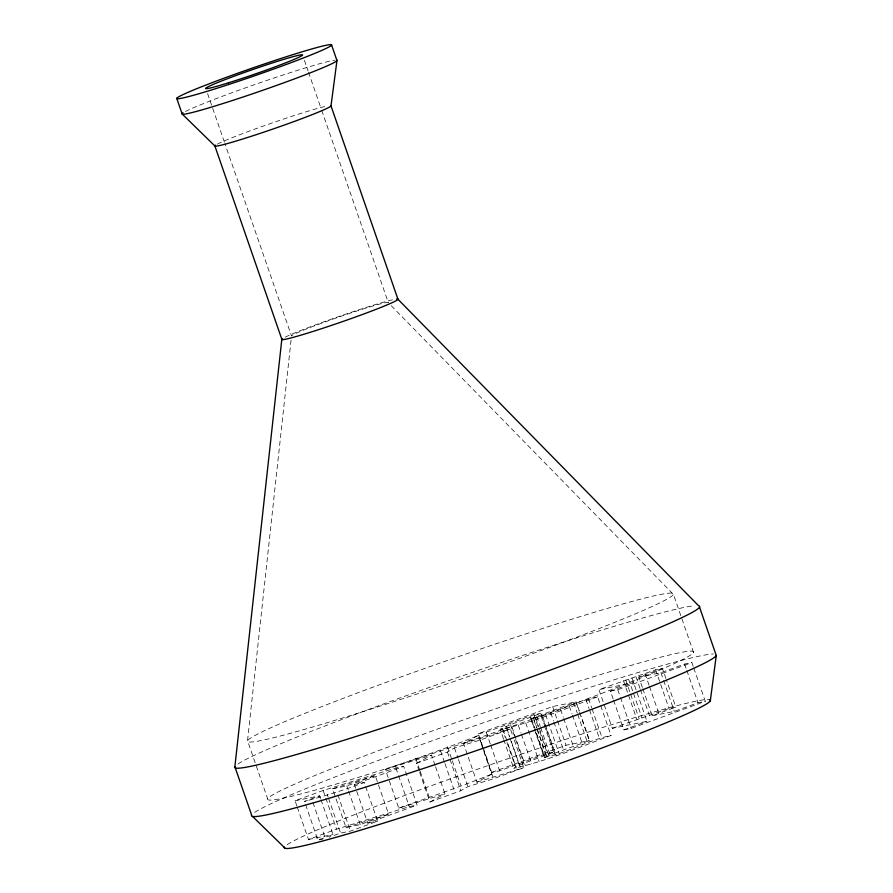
<?xml version="1.0" encoding="UTF-8"?>
<svg xmlns="http://www.w3.org/2000/svg" width="893" height="893" viewBox="0 0 893 893"><rect width="100%" height="100%" fill="white"/><g stroke="black" fill="none" stroke-linecap="round" stroke-linejoin="round"><path stroke-width="0.67" stroke-dasharray="4.46 3.35" d="M291.062 340.11L247.54 740.71L267.632 798.755M435.583 766.752L444.96 793.844L398.747 808.143L385.352 769.453C416.584 758.291 447.627 747.899 478.313 735.452L491.708 774.142L476.929 782.19L463.534 743.489L478.313 735.452M419.23 771.05L416.551 763.314L447.438 752.018L454.481 747.921L480.133 740.051L510.416 728.978L513.542 738.009M398.747 808.143C429.979 796.98 461.034 786.588 491.708 774.142M419.677 772.345L429.946 802.003L460.833 790.707L467.876 786.621L493.528 778.752L523.811 767.667L513.988 739.292M503.507 738.734L500.147 729.313L510.517 724.647L540.901 713.317L554.743 753.145L544.138 757.51L534.315 729.135M483.258 747.91L491.742 772.412L499.645 770.849L547.331 753.402L554.296 752.018L523.912 763.336L515.473 766.908L513.776 768.404C547.186 760.847 578.977 747.318 611.046 735.486L597.651 696.797C574.623 701.407 553.839 714.445 530.743 718.82L533.869 727.851M416.551 763.314L431.565 755.143L435.137 765.468M429.946 802.003L444.96 793.844M530.743 718.82L576.13 701.876L579.256 710.906M544.138 757.51C567.234 753.145 588.029 740.107 611.046 735.486M597.651 696.797C565.582 708.618 533.791 722.158 500.381 729.704L500.147 729.313M554.743 753.145L589.525 740.576L581.042 716.063M296.844 805.921L295.058 800.764L323.154 790.484L395.889 767.935L403.703 766.384L417.109 805.073L367.76 823.123L354.365 784.434L403.703 766.384M482.812 746.615L478.335 733.722L552.622 706.553L576.13 701.876M632.021 678.133L646.979 721.399L612.308 728.297L598.913 689.597L655.618 669.806L662.45 668.455L666.033 678.769M478.335 733.722L486.238 732.148L533.925 714.713L540.901 713.317M642.368 687.42L638.796 677.106L662.45 668.455M320.52 798.454L319.627 795.875L304.491 801.412C324.672 796.054 344.642 789.937 364.232 782.469L377.627 821.158L350.436 831.104L340.568 833.069L329.204 837.221M332.576 788.765L346.83 785.929L375.227 775.537L388.622 814.237L360.225 824.619L345.971 827.454L332.576 788.765L375.227 775.537M613.134 698.906L610.455 691.171L633.583 682.71L598.913 689.597M638.796 677.106L660.932 672.708L684.585 664.057L691.896 662.595L693.236 666.468M610.455 691.171L617.766 689.709L691.896 662.595M297.291 807.205L308.453 839.453L336.549 829.173L409.284 806.625L417.109 805.073M491.742 772.412L566.017 745.242L589.525 740.576M612.308 728.297L669.024 708.506L675.856 707.144L666.479 680.064M642.815 688.715L652.203 715.795L675.856 707.144M320.967 799.748L333.033 834.564L317.886 840.112L305.384 803.99M613.58 700.19L623.861 729.86L646.979 721.399M652.203 715.795L674.327 711.397L697.98 702.746L705.291 701.295L693.682 667.752M623.861 729.86L631.161 728.409L705.291 701.295M463.534 743.489L510.416 728.978M385.352 769.453L431.565 755.143M476.929 782.19L523.811 767.667M345.971 827.454L388.622 814.237M354.365 784.434L364.232 782.469M295.058 800.764L319.627 795.875M367.76 823.123L377.627 821.158M308.453 839.453L333.033 834.564M319.147 839.855L322.909 839.107M391.246 305.696L673.467 594.437L693.571 652.482A225.482 11.017 -19.1 0 1 367.581 774.532A225.482 11.017 -19.1 0 1 380.664 749.841A225.482 11.017 -19.1 0 1 693.571 652.482M684.585 664.057L686.371 669.214M686.817 670.498L697.98 702.746M660.932 672.708L663.164 679.149M663.611 680.444L674.327 711.397M655.618 669.806L669.024 708.506M645.047 673.635L649.066 685.244M649.512 686.538L658.442 712.335M636.017 676.805L640.035 688.414M640.482 689.697L649.423 715.494M628.594 679.216L633.059 692.108M633.505 693.403L641.989 717.905M625.747 680.042L630.212 692.946M630.659 694.229L639.142 718.742M623.47 680.622L636.865 719.311M617.766 689.709L619.999 696.16M620.445 697.455L631.161 728.409M588.509 698.605L591.635 707.636M592.081 708.93L601.915 737.305M585.953 699.543L589.079 708.573M589.525 709.868L599.348 738.243M576.465 703.383L579.144 711.118M579.59 712.413L589.871 742.072M573.719 702.758L577.291 713.083M577.738 714.367L587.114 741.458M569.343 706.151L572.022 713.887M572.469 715.181L582.738 744.84M560.57 709.422L563.249 717.157M563.695 718.452L573.965 748.122M552.622 706.553L557.087 719.445M557.533 720.74L566.017 745.242M550.747 712.949L553.426 720.684M553.872 721.979L564.142 751.638M545.612 714.735L559.007 753.424M542.777 717.101L556.172 755.802M541.136 716.219L543.815 723.955M544.261 725.25L554.531 754.909M536.749 716.208L540.321 726.522M540.767 727.817L550.155 754.898M535.711 717.883L538.836 726.913M539.283 728.208L549.106 756.583M533.925 714.713L537.943 726.31M539.729 731.479L547.331 753.402M533.3 717.604L536.872 727.918M537.318 729.213L546.695 756.293M533.914 720.126L536.593 727.862M537.039 729.157L547.309 758.816M304.39 60.344L308.04 70.882M308.498 72.199L321.268 109.08M321.726 110.397L388.321 302.705A51.247 2.5 -19.1 0 0 341.628 316.089A51.247 2.5 -19.1 0 0 291.509 335.958L224.913 143.639M531.636 718.91L545.043 757.599M530.52 717.101L534.092 727.415M535.878 732.573L543.915 755.791M525.709 722.828L539.104 761.528M518.286 725.172L520.965 732.919M521.412 734.202L531.681 763.872M511.968 727.047L525.374 765.747M510.517 724.647L523.912 763.336M506.833 728.442L509.512 736.189M511.298 741.346L520.239 767.143M505.951 726.5L509.523 736.814M509.97 738.109L519.346 765.189M502.949 729.347L516.344 768.036M502.067 728.219L505.192 737.25M506.978 742.407L515.473 766.908M503.719 739.627L513.776 768.404M486.238 732.148L490.257 743.757M490.704 745.052L499.645 770.849M480.133 740.051L483.258 749.082M483.705 750.377L493.528 778.752M454.481 747.921L458.053 758.246M458.5 759.53L467.876 786.621M447.426 746.749L451.891 759.642M452.338 760.936L460.821 785.438M447.438 752.018L460.833 790.707M440.517 750.756L444.535 762.365M444.982 763.66L453.923 789.457M207.589 93.586L224.467 142.322M415.714 758.347L419.732 769.956M420.179 771.251L429.109 797.036M395.889 767.935L398.122 774.387M398.568 775.671L409.284 806.625M346.83 785.929L348.17 789.792M348.616 791.086L360.225 824.619M337.934 794.993L350.436 831.104M327.173 794.379L328.066 796.958M328.512 798.242L340.568 833.069M323.154 790.484L325.387 796.936M325.833 798.219L336.549 829.173M312.918 802.494L325.42 838.605M237.94 763.995A245.977 12.011 -19.1 0 1 460.23 676.626A245.977 12.011 -19.1 0 1 693.749 605.834M285.135 337.186A61.494 3.003 -19.1 0 1 338.168 316.758A61.494 3.003 -19.1 0 1 393.422 299.613M217.356 144.13A61.494 3.003 -19.1 0 1 271.182 123.29A61.494 3.003 -19.1 0 1 327.374 105.954M185.431 111.513A81.989 4.007 -19.1 0 1 262.263 81.989A81.989 4.007 -19.1 0 1 335.031 60.144M287.211 844.633A225.471 11.017 -19.1 0 1 501.419 760.925A225.471 11.017 -19.1 0 1 708.685 699.509M254.695 812.362A245.977 12.011 -19.1 0 1 484.586 722.359A245.977 12.011 -19.1 0 1 713.418 654M347.477 716.487A225.482 11.017 -19.1 0 0 673.467 594.437A225.482 11.017 -19.1 0 0 360.56 691.796A225.482 11.017 -19.1 0 0 347.477 716.487"/><path stroke-width="1.34" d="M699.532 607.14L716.275 655.507A245.977 12.011 -19.1 0 1 475.712 750.846A245.977 12.011 -19.1 0 1 251.625 815.075L234.881 766.707L281.831 339.284L214.833 145.816M710.303 700.849L716.275 655.507M182.384 114.215L215.068 146.151M252.54 816.425L285.235 848.35M397.765 299.055L698.616 605.789A245.977 12.011 -19.1 0 1 474.183 697.221A245.977 12.011 -19.1 0 1 234.881 766.707M331.604 45.096A81.989 4.007 -19.1 0 1 213.059 89.479A81.989 4.007 -19.1 0 1 217.814 80.504A81.989 4.007 -19.1 0 1 331.604 45.096L336.962 60.579L331.002 105.921L397.999 299.389M176.725 98.286L182.083 113.768M396.548 299.066A61.494 3.003 -19.1 0 1 341.662 321.904A61.494 3.003 -19.1 0 1 282.601 338.603M330.778 105.586A61.494 3.003 -19.1 0 1 270.858 129.753A61.494 3.003 -19.1 0 1 215.604 145.135M336.661 60.132A81.989 4.007 -19.1 0 1 256.771 92.359A81.989 4.007 -19.1 0 1 183.098 112.864M709.466 699.621A225.471 11.017 -19.1 0 1 503.741 783.429A225.471 11.017 -19.1 0 1 284.398 847.111M228.474 82.815A51.247 2.5 -19.1 0 0 302.56 55.076A51.247 2.5 -19.1 0 0 231.443 77.2A51.247 2.5 -19.1 0 0 228.474 82.815"/></g></svg>
